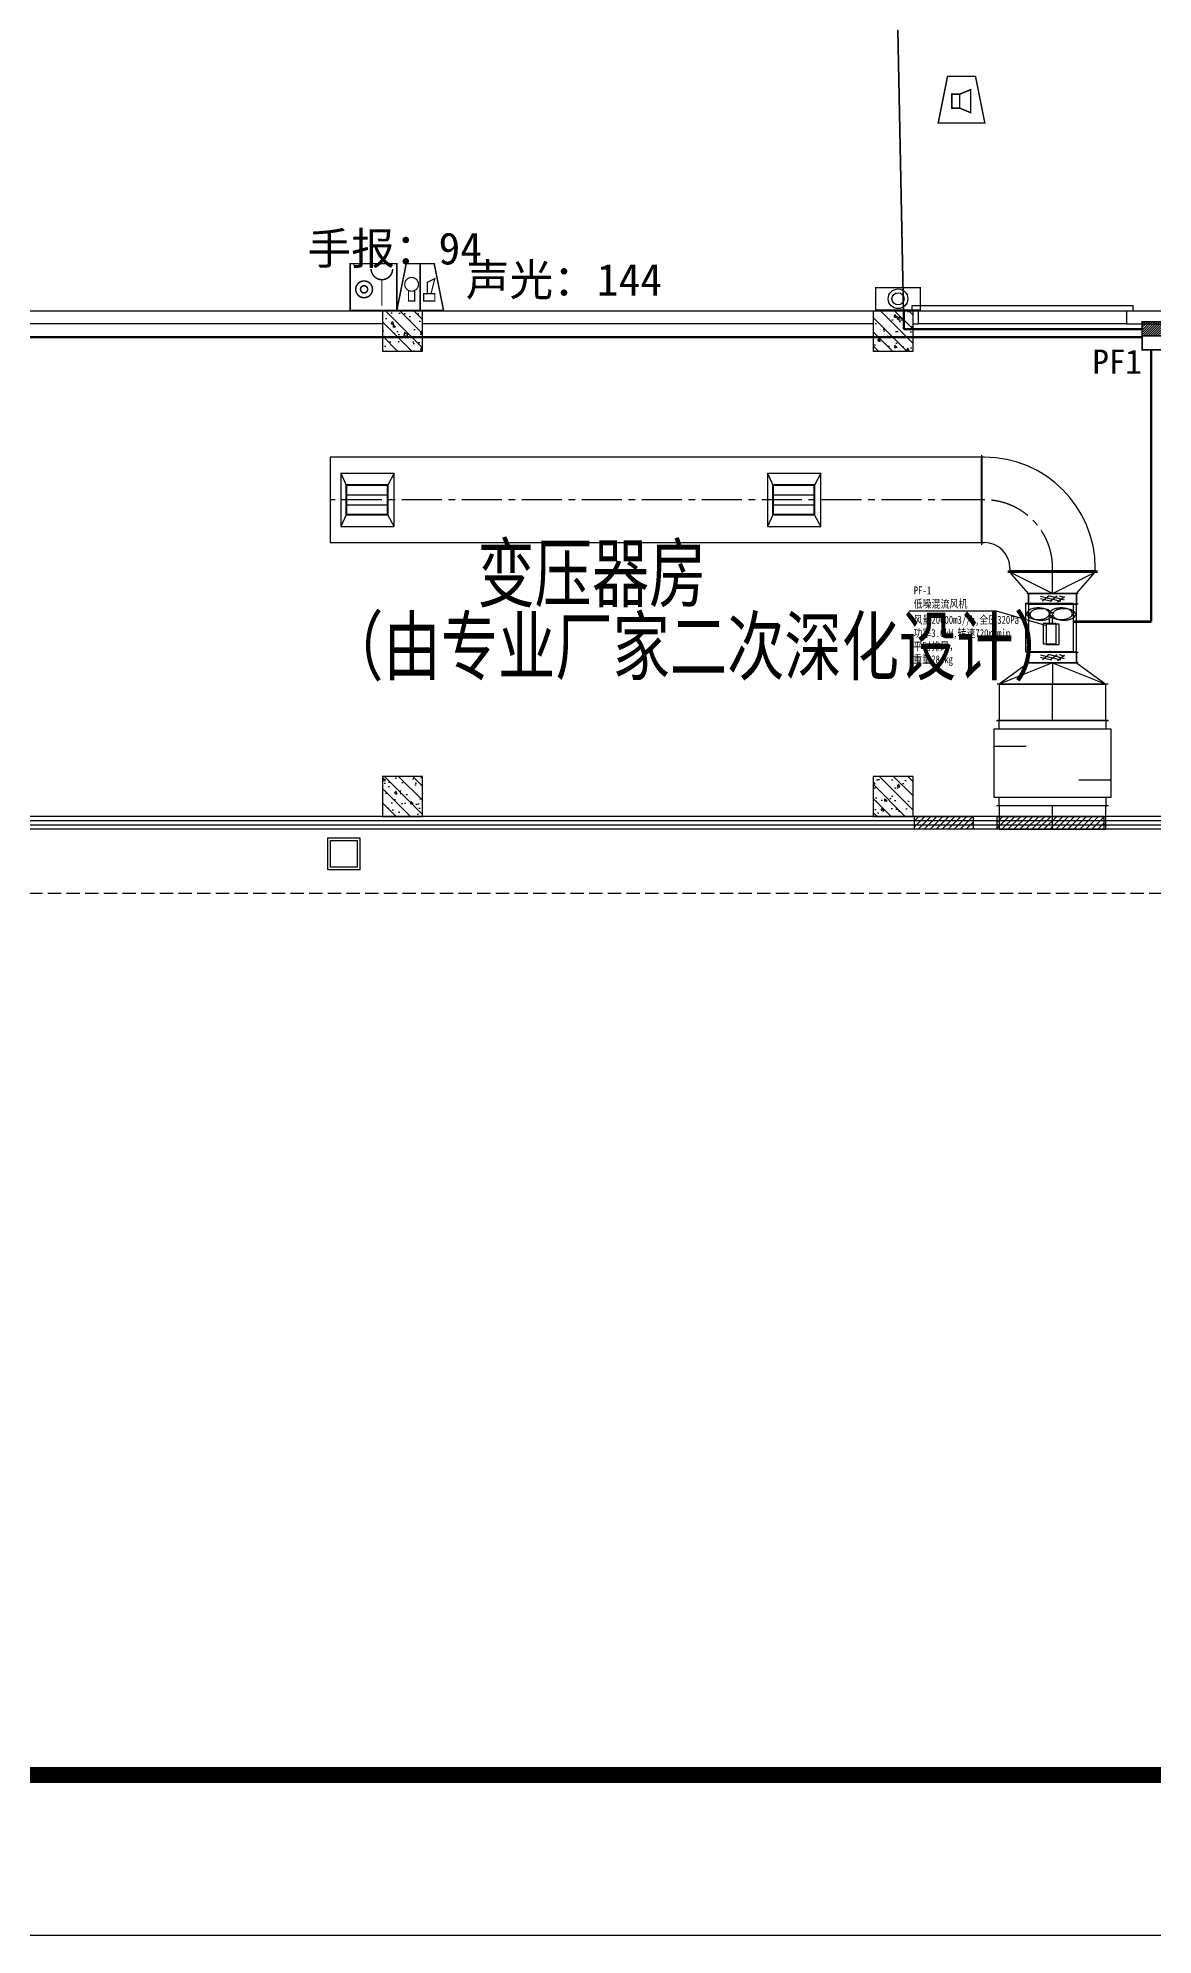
# Model space of a CAD drawing. Header units: millimetres. Extents: x -633009578 to 5705885, y -633235091 to 2571734.
# Drawn here: x 3565684 to 3586593, y 2039260 to 2074830 of the extents above; entities that cross this region are included whole.
import ezdxf
from ezdxf.enums import TextEntityAlignment as Align

# ---------------------------------------------------------------- set-up
doc = ezdxf.new("R2010")
doc.units = ezdxf.units.MM
doc.header["$LTSCALE"] = 1000
doc.header["$MEASUREMENT"] = 0
doc.linetypes.add('CENTER2', pattern=[1.125, 0.75, -0.125, 0.125, -0.125])
doc.linetypes.add('DASH', pattern=[0.35, 0.25, -0.1])
doc.layers.get('0').update_dxf_attribs({"color": 9})
for name, color, linetype in [('000000000000电气', 7, 'Continuous'), ('3T_WOOD', 21, 'Continuous'), ('A-COLUM(柱)', 255, 'Continuous'), ('A-DOOR(门）', 4, 'Continuous'), ('A-F-AREA(计算)', 5, 'Continuous'), ('A-ROOF-G(钢构)', 25, 'Continuous'), ('A-ST-O(室外)', 54, 'Continuous'), ('A-TEXT(房间)', 243, 'Continuous'), ('A-WALL(墙)', 255, 'Continuous'), ('A-WINDOW（窗）', 4, 'Continuous'), ('DUCT-排风中心线', 5, 'CENTER2'), ('DUCT-排风法兰', 2, 'Continuous'), ('DUCT-排风管', 31, 'Continuous'), ('DUCT-排风管端线', 2, 'Continuous'), ('DUCT-排风管设备', 7, 'Continuous'), ('DUCT-排风阀门', 7, 'Continuous'), ('DUCT-排风风口', 7, 'Continuous'), ('电-强电平面-标注', 3, 'Continuous'), ('电-强电平面-线缆', 3, 'Continuous'), ('设备-消防', 3, 'Continuous'), ('设备-箱柜', 3, 'Continuous'), ('院图签、封面151013$0$PUB_TITLE', 153, 'Continuous'), ('院图签、封面151013$0$图签文字', 4, 'Continuous')]:
    doc.layers.add(name, color=color, linetype=linetype)
doc.styles.add('-仿宋_GB2312', font='simhei.ttf')
doc.styles.add('_TCH', font='simhei.ttf', dxfattribs={"width": 0.75, "bigfont": 'hztxt.shx'})
doc.styles.add('ELEC-DIM', font='simhei.ttf')
doc.styles.add('IDQSTYLE', font='simhei.ttf', dxfattribs={"width": 0.707, "bigfont": 'hztxt.shx'})
doc.styles.add('ros', font='simhei.ttf', dxfattribs={"width": 0.8, "bigfont": 'hztxt.shx'})
doc.styles.add('宋体', font='simhei.ttf')
doc.styles.add('院图签、封面151013$0$-宋体', font='simhei.ttf', dxfattribs={"width": 0.8})
pattern_1 = [(45, (2412779.395743424, 677977.51603476), (-56.1266007566822, 56.12660075668221), [])]

# ---------------------------------------------------------------- blocks, each defined once
blk = doc.blocks.new('HC001213')
at = {"color": 0, "linetype": 'Continuous', "const_width": 0.2}
blk.add_lwpolyline([(-1.875, 3.125), (1.875, 3.125), (3.125, -3.125), (-3.125, -3.125)], close=True, dxfattribs=at)
for points in [[(-1.293653517016746, 0.7382802506738564), (-0.243653517016746, 0.7382802506738564), (-0.243653517016746, -1.136719749326144), (-1.293653517016746, -1.136719749326144), (-1.293653517016746, 0.7382802506738564)], [(-0.243653517016746, 0.7382802506738564), (1.231346482983254, 1.338280250673856), (1.231346482983254, -1.736719749326144), (-0.243653517016746, -1.136719749326144)]]:
    blk.add_lwpolyline(points, dxfattribs=at)
at = {"color": 0, "style": 'IDQSTYLE', "width": 0.7}
blk.add_attdef('PSFHATT', (5.125, -3.125), '', height=2.5, dxfattribs=at)
blk = doc.blocks.new('HC001212')
at = {"color": 0, "linetype": 'Continuous', "const_width": 0.2}
blk.add_lwpolyline([(-1.875, 3.125), (1.875, 3.125), (3.125, -3.125), (-3.125, -3.125)], close=True, dxfattribs=at)
at = {"color": 0, "linetype": 'Continuous'}
for points, const_width in [([(0, 3.125), (0, -3.125)], 0.2), ([(-1.459485991813081, -0.8805239327332393), (-1.95948599181308, 1.119476067266761), (-0.9594859918130805, 0.619476067266761), (-0.9594859918130805, -0.8805239327332393)], 0.16), ([(-1.959485991813081, -1.880523932733239), (-1.95948599181308, -0.8805239327332393), (-0.4594859918130805, -0.8805239327332393), (-0.4594859918130805, -1.880523932733239), (-1.959485991813081, -1.880523932733239)], 0.16), ([(0.7290485194275803, -0.380523932733239), (0.7290485194281489, -1.880523932733239), (1.569048519428149, -1.880523932733239), (1.569048519430491, -0.380523932733239)], 0.16)]:
    blk.add_lwpolyline(points, dxfattribs=dict(at, const_width=const_width))
at = {"color": 0, "linetype": 'Continuous', "const_width": 0.16}
blk.add_lwpolyline([(1.799048519428144, -0.2905239327332435, 0.1989123673796631), (2.068287334970649, 0.3594760672667566, 0.1989123673796631), (1.799048519428145, 1.009476067266757, 0.1989123673796404), (1.149048519428189, 1.278714882809276, 0.1989123673796654), (0.4990485194281443, 1.009476067266757, 0.198912367379653), (0.2298097038856248, 0.3594760672667572, 0.1989123673796529), (0.4990485194281444, -0.2905239327332433, 0.1989123673796571), (1.14904851942816, -0.5597627482757622, 0.1989123673796488)], format="xyb", close=True, dxfattribs=at)
at = {"color": 0, "style": 'IDQSTYLE', "width": 0.7}
blk.add_attdef('PSFHATT', (5.125, -3.125), '', height=2.5, dxfattribs=at)
blk = doc.blocks.new('HC001208')
at = {"color": 0, "linetype": 'Continuous', "const_width": 0.2}
blk.add_lwpolyline([(-3.125, 3.125), (3.125, 3.125), (3.125, -3.125), (-3.125, -3.125)], close=True, dxfattribs=at)
blk.add_lwpolyline([(-2.560875308812533, 2.421549273106315, 0.198912367379651), (-2.13910907372117, 1.40331550819771, 0.1989123673796632), (-1.120875308812534, 0.9815492731063138, 0.1989123673796561), (-0.1026415439039181, 1.403315508197666, 0.1989123673796525), (0.3191246911874668, 2.421549273106313)], format="xyb", dxfattribs=at)
at = {"color": 0, "linetype": 'Continuous', "const_width": 0.128}
blk.add_lwpolyline([(-1.120875308812544, 0.9815492731063138), (-1.120875308812535, -2.518826738720627)], dxfattribs=at)
at = {"color": 0, "linetype": 'Continuous', "const_width": 0.2}
for points in [[(2.383210274305692, -0.3093507400644881, 0.9999999999999997), (0.1432102743056918, -0.3093507400644877, 0.9999999999999999)], [(0.7832102743056915, -0.3093507400644884, 0.9999999999999994), (1.743210274305692, -0.3093507400644881, 0.9999999999999994)]]:
    blk.add_lwpolyline(points, format="xyb", close=True, dxfattribs=at)
at = {"color": 0, "style": 'IDQSTYLE', "width": 0.7}
blk.add_attdef('PSFHATT', (5.125, -3.125), '', height=2.5, dxfattribs=at)
blk = doc.blocks.new('*X27')
at = {"color": 0}
for p, q in [((99.8306862801869, 192.7445173280992), (101.9907448318158, 194.9045758797282)), ((99.8306862801869, 193.1687813968112), (101.5664807631039, 194.9045758797282)), ((99.8306862801869, 193.5930454655231), (101.142216694392, 194.9045758797282)), ((99.8306862801869, 194.017309534235), (100.71795262568, 194.9045758797282)), ((99.8306862801869, 194.441573602947), (100.2936885569681, 194.9045758797282)), ((99.8306862801869, 194.8658376716589), (99.86942448825616, 194.9045758797282)), ((99.91500890052772, 192.4045758797282), (102.4150089005277, 194.9045758797282)), ((100.3392729692396, 192.4045758797282), (102.8392729692397, 194.9045758797282)), ((100.7635370379516, 192.4045758797282), (103.2635370379516, 194.9045758797282)), ((101.1878011066635, 192.4045758797282), (103.6878011066635, 194.9045758797282)), ((101.6120651753754, 192.4045758797282), (104.1120651753754, 194.9045758797282)), ((102.0363292440874, 192.4045758797282), (104.5363292440874, 194.9045758797282)), ((102.4605933127993, 192.4045758797282), (104.9605933127993, 194.9045758797282)), ((102.8848573815112, 192.4045758797282), (105.3848573815112, 194.9045758797282)), ((103.3091214502232, 192.4045758797282), (105.8091214502232, 194.9045758797282)), ((103.7333855189351, 192.4045758797282), (106.2333855189351, 194.9045758797282)), ((104.157649587647, 192.4045758797282), (106.657649587647, 194.9045758797282)), ((104.5819136563589, 192.4045758797282), (107.0819136563589, 194.9045758797282)), ((105.0061777250709, 192.4045758797282), (107.5061777250709, 194.9045758797282)), ((105.4304417937828, 192.4045758797282), (107.9304417937828, 194.9045758797282)), ((105.8547058624947, 192.4045758797282), (108.3547058624947, 194.9045758797282)), ((106.2789699312067, 192.4045758797282), (108.7789699312067, 194.9045758797282)), ((106.7032339999186, 192.4045758797282), (109.2032339999186, 194.9045758797282)), ((107.1274980686305, 192.4045758797282), (109.6274980686305, 194.9045758797282)), ((107.5517621373425, 192.4045758797282), (109.8306862801869, 194.6835000225726)), ((107.9760262060544, 192.4045758797282), (109.8306862801869, 194.2592359538607)), ((108.4002902747663, 192.4045758797282), (109.8306862801869, 193.8349718851487)), ((108.8245543434782, 192.4045758797282), (109.8306862801869, 193.4107078164368)), ((109.2488184121902, 192.4045758797282), (109.8306862801869, 192.9864437477249)), ((109.6730824809021, 192.4045758797282), (109.8306862801869, 192.562179679013))]:
    blk.add_line(p, q, dxfattribs=at)
blk = doc.blocks.new('HC000427')
at = {"color": 0, "linetype": 'Continuous', "const_width": 0.3}
blk.add_lwpolyline([(5, 2.5), (-5, 2.5), (-5, -2.5), (5, -2.5)], close=True, dxfattribs=at)
blk.add_lwpolyline([(5, 0), (-5, 0)], dxfattribs=at)
at = {"color": 0, "linetype": 'Continuous'}
blk.add_blockref('*X27', (-104.8306862801869, -194.9045758797282), dxfattribs=at)
at = {"color": 0, "style": 'IDQSTYLE', "width": 0.7}
blk.add_attdef('PSFHATT', (7, -2.5), '', height=2.5, dxfattribs=at)
blk = doc.blocks.new('$轴流风机$00000011')
for p, q in [((-500, 500, 1e-08), (-500, -500, 1e-08)), ((500, 500, 1e-08), (-500, 500, 1e-08)), ((500, -500, 1e-08), (500, 500, 1e-08)), ((-339.4800092864898, 134.6796910074772, 1e-08), (-339.4800092864898, -134.6796910074772, 1e-08)), ((87.95522044965765, 134.6796910074772, 1e-08), (-339.4800092864898, 134.6796910074772, 1e-08)), ((87.95522044965765, -134.6796910074772, 1e-08), (87.95522044965765, 134.6796910074772, 1e-08)), ((87.95522044965765, 0, 1e-08), (288.4946038684575, 0, 1e-08)), ((-339.4800092864898, -134.6796910074772, 1e-08), (87.95522044965765, -134.6796910074772, 1e-08)), ((-500, -500, 1e-08), (500, -500, 1e-08))]:
    blk.add_line(p, q)
for centre, radius, start, end in [((462.4428888200782, 274.1909822780144, 1e-08), 290.6672624295167, 153.0603398671826, 168.1126115914812), ((355.1290658579092, 328.7278263123881, 1e-08), 170.2906702038428, 129.1821255884627, 153.0603398671826), ((288.4946038684575, 410.4818086252635, 1e-08), 64.8209345055534, 90, 129.1821255884627), ((288.4946038684575, 410.4818086252635, 1e-08), 64.82093450552276, 50.81787441153735, 90), ((221.8601418790058, 328.7278263123881, 1e-08), 170.2906702037323, 26.93966013281736, 50.81787441153735), ((114.5463189241127, 274.1909822780144, 1e-08), 290.6672624295164, 11.88738840851878, 26.93966013281736), ((633.07206670288, 238.2729985965852, 1e-08), 465.0358888982827, 168.1126115914812, 180), ((633.07206670288, 238.2729985965852, 1e-08), 465.0358888974643, 180, 191.8873884085187), ((462.4428888200782, 202.3550149151561, 1e-08), 290.6672624290152, 191.8873884085187, 206.9396601328174), ((355.1290658579092, 147.8181708826014, 1e-08), 170.2906702042031, 206.9396601328174, 230.8178744115374), ((288.4946038684575, 66.06418856972596, 1e-08), 64.82093450569862, 230.8178744115374, 270), ((288.4946038684575, 66.06418856972596, 1e-08), 64.82093450561933, 270, 309.1821255884627), ((221.8601418790058, 147.8181708826014, 1e-08), 170.2906702039885, 309.1821255884627, 333.0603398671827), ((114.5463189241127, 202.3550149151561, 1e-08), 290.6672624293529, 333.0603398671827, 348.1126115914813), ((-56.08285895868903, 238.2729985965852, 1e-08), 465.0358888982828, 0, 11.88738840851878), ((-56.08285895868903, 238.2729985965852, 1e-08), 465.035888898019, 348.1126115914813, 0), ((633.07206670288, -238.2729985965852, 1e-08), 465.0358888974643, 168.1126115914812, 180), ((633.07206670288, -238.2729985965852, 1e-08), 465.0358888982922, 180, 191.8873884085187), ((462.4428888200782, -202.3550149151561, 1e-08), 290.6672624290063, 153.0603398671826, 168.1126115914812), ((462.4428888200782, -274.1909822780144, 1e-08), 290.6672624295167, 191.8873884085187, 206.9396601328174), ((355.1290658579092, -147.8181708826014, 1e-08), 170.2906702042102, 129.1821255884627, 153.0603398671826), ((288.4946038684575, -66.06418856972596, 1e-08), 64.82093450570038, 90, 129.1821255884627), ((288.4946038684575, -66.06418856972596, 1e-08), 64.82093450561933, 50.81787441153735, 90), ((221.8601418790058, -147.8181708826014, 1e-08), 170.290670203996, 26.93966013281736, 50.81787441153735), ((114.5463189241127, -202.3550149151561, 1e-08), 290.6672624293437, 11.88738840851878, 26.93966013281736), ((114.5463189241127, -274.1909822780144, 1e-08), 290.6672624295169, 333.0603398671827, 348.1126115914813), ((-56.08285895868903, -238.2729985965852, 1e-08), 465.035888898019, 0, 11.88738840851878), ((-56.08285895868903, -238.2729985965852, 1e-08), 465.0358888982919, 348.1126115914813, 0), ((355.1290658579092, -328.7278263123881, 1e-08), 170.2906702038428, 206.9396601328174, 230.8178744115374), ((288.4946038684575, -410.4818086252635, 1e-08), 64.82093450555568, 230.8178744115374, 270), ((288.4946038684575, -410.4818086252635, 1e-08), 64.82093450552276, 270, 309.1821255884627), ((221.8601418790058, -328.7278263123881, 1e-08), 170.2906702037334, 309.1821255884627, 333.0603398671827)]:
    blk.add_arc(centre, radius, start, end)
for p in [(-500, 0, 1e-08), (500, 0, 1e-08)]:
    blk.add_point(p)
blk = doc.blocks.new('HC000442')
at = {"color": 0, "linetype": 'Continuous', "const_width": 0.3}
blk.add_lwpolyline([(5, 2.5), (-5, 2.5), (-5, -2.5), (5, -2.5)], close=True, dxfattribs=at)
at = {"color": 0, "linetype": 'Continuous'}
for radius in [2.192242331346733, 1.350451554516667]:
    blk.add_circle((0, 0), radius, dxfattribs=at)
at = {"color": 0, "style": 'IDQSTYLE', "width": 0.7}
blk.add_attdef('PSFHATT', (7, -2.5), '', height=2.5, dxfattribs=at)
blk = doc.blocks.new('建筑图框_A1')
at = {"layer": '院图签、封面151013$0$PUB_TITLE'}
blk.add_lwpolyline([(0, 0), (84100, 0), (84100, 59400), (0, 59400)], close=True, dxfattribs=at)
at = {"layer": '院图签、封面151013$0$PUB_TITLE', "const_width": 100}
blk.add_lwpolyline([(2500, 1000), (83100, 1000), (83100, 58400), (2500, 58400)], close=True, dxfattribs=at)
at = {"layer": '院图签、封面151013$0$图签文字', "color": 6, "style": '院图签、封面151013$0$-宋体'}
for tag, height, width, p in [('工程主持人', 400, 0.7999999999883585, (79990.91196859907, 29505.93707200652)), ('审定', 400, 0.7999999999883585, (79990.91196859907, 28705.93707200605)), ('审核', 400, 0.7999999999883585, (79990.91196859907, 27905.93707200559)), ('专业负责人', 400, 0.7999999999883585, (79990.91196859907, 27105.93707200512)), ('校对', 400, 0.7999999999883585, (79990.91196859907, 26305.93707200466)), ('设计', 400, 0.7999999999883585, (79990.91196859907, 25505.93707200419)), ('方案设计人', 400, 0.7999999999883585, (79990.91196859907, 24706.79438478127)), ('工程编号', 300, 0.7000000000116415, (81000.00416498398, 8700.424278954277)), ('版次', 300, 0.7000000000116415, (78738.08139540046, 3005.726258059498)), ('日期', 300, 0.7000000000116415, (82038.0813954557, 3000.226258123759)), ('图号', 200, 0.7000000000116415, (82538.08139542397, 2400.075247410685)), ('比例', 300, 0.7000000000116415, (78738.08139537089, 2200.188802679535)), ('图号_X施', 300, 0.7000000000116415, (81538.08139540977, 2200.188802651362)), ('图号_总数', 200, 0.7000000000116415, (82538.08139541186, 2000.075247410219))]:
    blk.add_attdef(tag, text='', height=height, dxfattribs=dict(at, width=width)).set_placement(p, align=Align.MIDDLE_CENTER)
at = {"layer": '院图签、封面151013$0$图签文字', "color": 6, "style": '院图签、封面151013$0$-宋体', "width": 0.7}
for tag, p in [('建设单位_001', (80935.88661794258, 7446.21079580821)), ('工程名称_001', (80933.52706738078, 6045.368099178996)), ('图名_001', (79742.88288308708, 4059.656552180292))]:
    blk.add_attdef(tag, p, '', height=300, dxfattribs=at)
blk = doc.blocks.new('$DorLib2D$00000126')
at = {"color": 0, "linetype": 'Continuous'}
for p, q in [((-0.5319999999956053, 0.5), (-0.5319999999956053, 0.900000000000091)), ((0.5320000000047003, 0.900000000000091), (0.5320000000047003, 0.5000000000002274))]:
    blk.add_line(p, q, dxfattribs=at)
at = {"color": 0, "linetype": 'DASH'}
for p, q in [((-0.5319999999956053, 0.900000000000091), (0.5320000000047003, 0.900000000000091)), ((-0.5319999999956053, 0.5), (0.5320000000047003, 0.5000000000002274))]:
    blk.add_line(p, q, dxfattribs=at)
blk = doc.blocks.new('$TCHSYS$WIN2D')
for p, q in [((-0.5, 0.5), (0.5, 0.5)), ((0.5, 0.1666666666666666), (-0.5, 0.1666666666666666)), ((0.5, -0.1666666666666667), (-0.5, -0.1666666666666667)), ((-0.4999999999999999, -0.5), (0.5, -0.5))]:
    blk.add_line(p, q)
blk = doc.blocks.new('_FZH')
h = blk.add_hatch()
h.set_pattern_fill('钢筋混凝土', color=256, scale=0.1, style=0)
h.set_pattern_definition([(45, (0, 0), (-0.1767766952966369, 0.1767766952966369), []), (50, (0, 0), (0.7172601826007535, -0.06275213498259512), [0.07500000000000001, -0.8250000000000001]), (355, (0, 0), (-0.138751333613, 0.7521921337000119), [0.06, -0.66]), (100.4514, (0.05977168000000001, -0.00522934), (0.5785093817140216, 0.6894395420609536), [0.06374019, -0.701142112]), (46.1842, (0, 0.2), (1.067241048625645, -0.1655190143290181), [0.1125, -1.2375]), (96.6356, (0.088936745, 0.186206693), (0.9346627055487033, 0.9741178709004418), [0.095610288, -1.051713]), (351.1842, (0, 0.2), (0.9346619451336272, 0.9741186009253247), [0.09000000000000001, -0.9900000000000001]), (21, (0.1, 0.15), (0.5969070521184617, -0.4026188906653388), [0.07500000000000001, -0.8250000000000001]), (326, (0.1, 0.15), (0.2433153319215824, 0.7251500450468529), [0.06, -0.66]), (71.4514, (0.149742233, 0.116448394), (0.84022262858149, 0.3225304967099524), [0.06374019, -0.701142112]), (37.50000000000001, (0, 0), (0.01215985531729062, 0.3328938538313115), [0, -0.652, 0, -0.67, 0, -0.6625000000000001]), (7.499999999999999, (0, 0), (0.2630695374421486, 0.3944117118823603), [0, -0.382, 0, -0.637, 0, -0.2525]), (-32.5, (-0.223, 0), (0.533822436172409, -0.02255487173437976), [0, -0.25, 0, -0.78, 0, -1.035]), (-42.5, (-0.323, 0), (0.5831861693423862, 0.1001049823323177), [0, -0.325, 0, -0.518, 0, -0.735])])
h.paths.add_polyline_path([(-0.5, -0.5), (0.5, -0.5), (0.5, 0.5), (-0.5, 0.5)])
blk.add_lwpolyline([(-0.5, -0.5), (0.5, -0.5), (0.5, 0.5), (-0.5, 0.5)], close=True)
blk = doc.blocks.new('00000589Body')
at = {"color": 0, "linetype": 'ByBlock', "lineweight": -2}
for p, q in [((249.9999999999964, 500.0000000000055), (-250.0000000000036, 500.0000000000055)), ((-250.0000000000036, -500), (-250.0000000000036, 500)), ((250.0000000000036, -500), (250.0000000000036, 500)), ((-250.0000000000036, -499.9999999999945), (249.9999999999964, -499.9999999999945))]:
    blk.add_line(p, q, dxfattribs=at)
at = {"color": 0, "linetype": 'ByBlock'}
for p, q in [((-125.0000000000036, -173.9633416367597), (119.7753494205135, 250.0000000000055)), ((-125.0000000000036, 26.03665836324762), (4.30529558258786, 250.0000000000055)), ((124.9999999999964, -92.87673115790858), (-125.0000000000036, 51.4608361394985)), ((145.3125115418043, 68.99498276093982), (-104.6874884581957, 213.3325500583469)), ((-53.42973133637497, -249.9999999999945), (124.9999999999964, 59.04936025546158)), ((95.98212255716135, -246.0481397604472), (-154.0178774428387, -101.7105724630401)), ((62.04032250155069, -249.9999999999945), (124.9999999999964, -140.9506397445384))]:
    blk.add_line(p, q, dxfattribs=at)
blk = doc.blocks.new('00000599Cent')
for p, q in [((-200, 600), (-200, -600)), ((200, 600), (-200, 600)), ((100, 600), (100, 270)), ((200, -600), (200, 600)), ((-100, -600), (-100, -270)), ((-200, -600), (200, -600))]:
    blk.add_line(p, q)
blk = doc.blocks.new('00000599Body')
for p, q in [((-250, -525), (-250, 525)), ((-250, 500), (-200, 500)), ((200, 500), (250, 500)), ((250, 525), (250, -525)), ((-200, -500), (-250, -500)), ((250, -500), (200, -500))]:
    blk.add_line(p, q)
blk = doc.blocks.new('$风口$00000108')
for p, q in [((-250, 135), (-190, 75)), ((-250, -135), (-250, 135)), ((250, 135), (200, 75)), ((250, 135), (250, -135)), ((200, 25), (-190, 25)), ((-250, -135), (-190, -75)), ((200, -25), (-190, -25)), ((200, -75), (250, -135)), ((250, -135), (-250, -135))]:
    blk.add_line(p, q)
at = {"linetype": 'Continuous'}
blk.add_line((250, 135), (-250, 135), dxfattribs=at)
at = {"lineweight": 40}
for p, q in [((-190, 75), (200, 75)), ((-190, -75), (-190, 75)), ((200, 75), (200, -75)), ((-190, -75), (200, -75))]:
    blk.add_line(p, q, dxfattribs=at)

msp = doc.modelspace()

# ---------------------------------------------------------------- hatches: boundary and pattern name
at = {"layer": '3T_WOOD'}
h = msp.add_hatch(dxfattribs=at)
h.set_pattern_fill('ANSI31', color=256, scale=50)
h.set_pattern_definition(pattern_1)
h.paths.add_polyline_path([(3582120.046425817, 2060234.629172623), (3583220.046425817, 2060234.629172623), (3583220.046425817, 2059994.629172623), (3582120.046425817, 2059994.629172623)])
h = msp.add_hatch(dxfattribs=at)
h.set_pattern_fill('ANSI31', color=256, scale=50)
h.set_pattern_definition(pattern_1)
h.paths.add_polyline_path([(3583669.99403178, 2060234.629172619), (3585669.99403178, 2060234.629172619), (3585669.99403178, 2059994.629172619), (3583669.99403178, 2059994.629172619)])

# ---------------------------------------------------------------- linework, layer by layer
at = {"layer": '000000000000电气', "color": 2, "lineweight": 35}
msp.add_line((3581344.99403178, 2098059.629172626), (3581920.027039076, 2069370.5), dxfattribs=at)
at = {"layer": '3T_WOOD'}
for points in [[(3582120.046425817, 2060234.629172623), (3583220.046425817, 2060234.629172623), (3583220.046425817, 2059994.629172623), (3582120.046425817, 2059994.629172623)], [(3583669.99403178, 2060234.629172619), (3585669.99403178, 2060234.629172619), (3585669.99403178, 2059994.629172619), (3583669.99403178, 2059994.629172619)]]:
    msp.add_lwpolyline(points, close=True, dxfattribs=at)
at = {"layer": 'A-DOOR(门）'}
msp.add_line((3586094.994031342, 2069469.629172626), (3582194.994031342, 2069469.629172626), dxfattribs=at)
at = {"layer": 'A-F-AREA(计算)'}
msp.add_lwpolyline([(3534479.994031782, 2196074.629172625), (3668759.994031782, 2196074.629172625), (3668759.994031782, 2059994.629172625), (3534479.994031782, 2059994.629172625)], close=True, dxfattribs=at)
at = {"layer": 'A-ROOF-G(钢构)'}
for points in [[(3571120.001237541, 2059834.629172627), (3571720.001237541, 2059834.629172627), (3571720.001237541, 2059234.629172627), (3571120.001237541, 2059234.629172627)], [(3571170.001237541, 2059784.629172627), (3571670.001237541, 2059784.629172627), (3571670.001237541, 2059284.629172627), (3571170.001237541, 2059284.629172627)]]:
    msp.add_lwpolyline(points, close=True, dxfattribs=at)
at = {"layer": 'A-ST-O(室外)', "linetype": 'DASH'}
msp.add_lwpolyline([(3534719.994031765, 2058794.629172639), (3602269.994472506, 2058794.629172639)], dxfattribs=at)
at = {"layer": 'A-WALL(墙)'}
for p, q in [((3572144.994031993, 2069709.629172634), (3563694.994031342, 2069709.629172632)), ((3572144.994031993, 2069469.629172634), (3563694.994031342, 2069469.629172638)), ((3581344.994031342, 2069709.629172634), (3572894.994031993, 2069709.629172614)), ((3581344.994031342, 2069469.629172634), (3572894.994031993, 2069469.629172602)), ((3582194.994031504, 2069709.629172631), (3582094.994031993, 2069709.629172413)), ((3582094.994031993, 2069469.629172871), (3582194.994031504, 2069469.629172581)), ((3582194.994031504, 2069469.629172581), (3582194.994031504, 2069709.629172631)), ((3591044.994031341, 2069709.629172679), (3586094.994031504, 2069709.629172631)), ((3586094.994031504, 2069709.629172631), (3586094.994031504, 2069469.629172581)), ((3586094.994031504, 2069469.629172581), (3591044.994031341, 2069469.629172631))]:
    msp.add_line(p, q, dxfattribs=at)
at = {"layer": 'A-WINDOW（窗）'}
for points in [[(3583220.046425762, 2060234.629172621), (3583220.046425762, 2059994.629172621)], [(3585669.994031726, 2060234.629172618), (3585669.994031726, 2059994.629172618)]]:
    msp.add_lwpolyline(points, dxfattribs=at)
at = {"layer": 'DUCT-排风中心线', "color": 8}
for p, q in [((3583379.383201779, 2066169.355634687), (3571160.730451789, 2066169.355634687)), ((3583429.58320178, 2066169.355634687), (3583379.58320178, 2066169.355634687)), ((3584709.58320178, 2064839.355634687), (3584709.58320178, 2064889.355634687)), ((3584709.58320178, 2064811.962008426), (3584709.58320178, 2064839.155634687)), ((3584709.58320178, 2064411.762008426), (3584709.58320178, 2064811.762008426)), ((3584709.58320178, 2063110.962008426), (3584709.58320178, 2062710.962008426)), ((3584709.58320178, 2062032.934314846), (3584709.58320178, 2062710.762008426)), ((3584709.58320178, 2059994.629172626), (3584709.58320178, 2060432.534314846))]:
    msp.add_line(p, q, dxfattribs=at)
msp.add_arc((3583429.58320178, 2064889.355634686), 1280.000000000233, 0, 90, dxfattribs=at)
at = {"layer": 'DUCT-排风法兰', "color": 8}
for p, q in [((3583379.48320178, 2067009.355634687), (3583379.48320178, 2065329.355634687)), ((3583869.58320178, 2064839.255634686), (3585549.58320178, 2064839.255634686)), ((3583869.58320178, 2064811.862008426), (3585549.58320178, 2064811.862008426)), ((3585189.58320178, 2064411.662008426), (3584229.58320178, 2064411.662008426)), ((3585189.58320178, 2064211.462008426), (3584229.58320178, 2064211.462008426)), ((3584229.58320178, 2063311.262008426), (3585189.58320178, 2063311.262008426)), ((3585189.58320178, 2063111.062008426), (3584229.58320178, 2063111.062008426)), ((3585749.58320178, 2062710.862008426), (3583669.58320178, 2062710.862008426)), ((3585749.58320178, 2062032.834314846), (3583669.58320178, 2062032.834314846)), ((3585749.58320178, 2060432.634314846), (3583669.58320178, 2060432.634314846))]:
    msp.add_line(p, q, dxfattribs=at)
at = {"layer": 'DUCT-排风管', "color": 8}
for p, q in [((3583379.383201779, 2066969.355634687), (3571160.730451789, 2066969.355634687)), ((3571160.730451789, 2066969.355634687), (3571160.730451789, 2065369.355634687)), ((3583429.58320178, 2066969.355634687), (3583379.58320178, 2066969.355634687)), ((3571160.730451789, 2065369.355634687), (3583379.383201779, 2065369.355634687)), ((3583379.58320178, 2065369.355634687), (3583429.58320178, 2065369.355634687)), ((3583909.58320178, 2064889.355634687), (3583909.58320178, 2064839.355634687)), ((3585509.58320178, 2064839.355634687), (3585509.58320178, 2064889.355634687)), ((3583909.58320178, 2064839.155634687), (3583909.58320178, 2064811.962008426)), ((3584259.58320178, 2064411.762008426), (3583909.58320178, 2064811.762008426)), ((3584709.58320178, 2064411.762008426), (3583909.58320178, 2064811.762008426)), ((3584709.58320178, 2064411.762008426), (3585509.58320178, 2064811.762008426)), ((3585159.58320178, 2064411.762008426), (3585509.58320178, 2064811.762008426)), ((3585509.58320178, 2064811.962008426), (3585509.58320178, 2064839.155634687)), ((3584259.58320178, 2064211.562008426), (3584259.58320178, 2064411.562008426)), ((3585159.58320178, 2064411.562008426), (3585159.58320178, 2064211.562008426)), ((3584259.58320178, 2063110.962008426), (3583709.58320178, 2062710.962008426)), ((3584709.58320178, 2063110.962008426), (3583709.58320178, 2062710.962008426)), ((3584259.58320178, 2063111.162008426), (3584259.58320178, 2063311.162008426)), ((3584709.58320178, 2063110.962008426), (3585709.58320178, 2062710.962008426)), ((3585159.58320178, 2063311.162008426), (3585159.58320178, 2063111.162008426)), ((3585159.58320178, 2063110.962008426), (3585709.58320178, 2062710.962008426)), ((3583709.58320178, 2062710.762008426), (3583709.58320178, 2062032.934314846)), ((3585709.58320178, 2062032.934314846), (3585709.58320178, 2062710.762008426)), ((3583709.58320178, 2060432.534314846), (3583709.58320178, 2059994.629172626)), ((3585709.58320178, 2059994.629172626), (3585709.58320178, 2060432.534314846)), ((3583709.58320178, 2059994.629172626), (3585709.58320178, 2059994.629172626))]:
    msp.add_line(p, q, dxfattribs=at)
for centre, radius in [((3583429.58320178, 2064889.355634686), 2080.000000000233), ((3583429.58320178, 2064889.355634687), 479.9999999995343)]:
    msp.add_arc(centre, radius, 0, 90, dxfattribs=at)
at = {"layer": 'DUCT-排风管端线', "color": 8}
for p, q in [((3583379.383201779, 2065369.355634687), (3583379.383201779, 2066969.355634687)), ((3583379.58320178, 2066969.355634687), (3583379.58320178, 2065369.355634687)), ((3585509.58320178, 2064839.355634687), (3583909.58320178, 2064839.355634687)), ((3585509.58320178, 2064839.155634687), (3583909.58320178, 2064839.155634687)), ((3583909.58320178, 2064811.962008426), (3585509.58320178, 2064811.962008426)), ((3585509.58320178, 2064811.762008426), (3583909.58320178, 2064811.762008426)), ((3584259.58320178, 2064411.762008426), (3585159.58320178, 2064411.762008426)), ((3584259.58320178, 2064411.562008426), (3585159.58320178, 2064411.562008426)), ((3584259.58320178, 2064211.562008426), (3585159.58320178, 2064211.562008426)), ((3584259.58320178, 2063311.162008426), (3585159.58320178, 2063311.162008426)), ((3584259.58320178, 2063111.162008426), (3585159.58320178, 2063111.162008426)), ((3585159.58320178, 2063110.962008426), (3584259.58320178, 2063110.962008426)), ((3583709.58320178, 2062710.962008426), (3585709.58320178, 2062710.962008426)), ((3585709.58320178, 2062710.762008426), (3583709.58320178, 2062710.762008426)), ((3583709.58320178, 2062032.934314846), (3585709.58320178, 2062032.934314846)), ((3585709.58320178, 2062032.734314846), (3583709.58320178, 2062032.734314846)), ((3585709.58320178, 2060432.734314846), (3583709.58320178, 2060432.734314846)), ((3585709.58320178, 2060432.534314846), (3583709.58320178, 2060432.534314846))]:
    msp.add_line(p, q, dxfattribs=at)
at = {"layer": '电-强电平面-线缆', "color": 1, "linetype": 'Continuous', "const_width": 45}
for points in [[(3581920.027039076, 2069370.5), (3581920.027039076, 2069729.244344478)], [(3554417.963618187, 2069218.50000003), (3586391, 2069218.50000003)], [(3581920.027039076, 2069370.5), (3586391, 2069370.5)], [(3586558, 2068979.5), (3586558, 2063886)], [(3586558, 2063886), (3585103.931310579, 2063886)]]:
    msp.add_lwpolyline(points, dxfattribs=at)
at = {"layer": '设备-箱柜'}
for p, q in [((3582019.013404856, 2064090.979844544, 500), (3583650.477731951, 2064090.979844544, 500)), ((3583650.477731951, 2064090.979844544, 500), (3584593.325449626, 2063814.164711018, 1000.0000045))]:
    msp.add_line(p, q, dxfattribs=at)

# ---------------------------------------------------------------- block references
at = {"layer": 'A-COLUM(柱)', "xscale": 750, "yscale": 750, "zscale": 750, "rotation": 270}
for p in [(3572519.99403178, 2069334.629172626), (3581719.99403178, 2069334.629172626), (3572519.99403178, 2060609.629172626), (3581719.99403178, 2060609.629172626)]:
    msp.add_blockref('_FZH', p, dxfattribs=at)
at = {"layer": 'A-DOOR(门）', "xscale": -3900, "yscale": 240, "zscale": 3900}
msp.add_blockref('$DorLib2D$00000126', (3584144.994031342, 2069589.629172626), dxfattribs=at)
at = {"layer": 'A-WINDOW（窗）', "extrusion": (0, 0, -1), "xscale": 40000, "yscale": 240, "zscale": 40000}
msp.add_blockref('$TCHSYS$WIN2D', (-3580119.994031783, 2060114.629172626), dxfattribs=at)
at = {"layer": 'DUCT-排风管设备', "color": 8, "xscale": 0.9, "yscale": 0.9, "zscale": 900, "rotation": 90}
msp.add_blockref('$轴流风机$00000011', (3584709.58320178, 2063761.362008426, 1000), dxfattribs=at)
at = {"layer": 'DUCT-排风阀门', "color": 8}
for name, p, xscale, yscale, rotation in [('00000589Body', (3584709.58320178, 2064311.562008426, 1000), 0.4, 0.9, 90), ('00000589Body', (3584709.58320178, 2063211.162008426, 1000), 0.4, 0.9, 90), ('00000599Body', (3584709.58320178, 2061232.734314846, 1000), 3.2, 2, 270)]:
    msp.add_blockref(name, p, dxfattribs=dict(at, xscale=xscale, yscale=yscale, rotation=rotation))
at = {"layer": 'DUCT-排风阀门', "color": 8, "extrusion": (0, 0, -1), "xscale": -3.2, "yscale": 1.833333333333333, "rotation": 90}
msp.add_blockref('00000599Cent', (-3584709.58320178, 2061232.734314846, -1000), dxfattribs=at)
at = {"layer": 'DUCT-排风风口', "color": 8, "xscale": -2, "yscale": 3.703703703703704}
for p in [(3571862.224733901, 2066169.355634687, 2600), (3579862.224733901, 2066169.355634687, 2600)]:
    msp.add_blockref('$风口$00000108', p, dxfattribs=at)
at = {"layer": '设备-消防', "yscale": 140, "zscale": 140}
for name, p, xscale in [('HC001213', (3583001.494031751, 2073672.864728367), 140), ('HC001208', (3571976.124556398, 2070160.352026016), -140), ('HC001212', (3572851.124556398, 2070160.352026016), -140)]:
    msp.add_blockref(name, p, dxfattribs=dict(at, xscale=xscale))
at = {"layer": '设备-箱柜', "xscale": 3, "yscale": 3}
msp.add_blockref('建筑图框_A1', (3481955.437121258, 2039260.231913973, 4.000000000000001e-08), dxfattribs=at)
at = {"layer": '设备-箱柜', "xscale": 84, "yscale": 84, "zscale": 84}
msp.add_blockref('HC000442', (3581811.145960019, 2069939.244344478), dxfattribs=at)
at = {"layer": '设备-箱柜'}
for name, p, xscale, yscale, zscale, rotation in [('HC000427', (3586916, 2069242), 105, 105, 105, 180), ('$轴流风机$00000011', (3584653.931310579, 2063774.584861816, 1000), 0.9, 0.9, 900, 90)]:
    msp.add_blockref(name, p, dxfattribs=dict(at, xscale=xscale, yscale=yscale, zscale=zscale, rotation=rotation))

# ---------------------------------------------------------------- texts
at = {"layer": '000000000000电气', "color": 2, "lineweight": 35, "style": '宋体'}
msp.add_text('手报：94', height=600, dxfattribs=at).set_placement((3570739.526811294, 2070583.556987284))
at = {"layer": '000000000000电气', "color": 5, "lineweight": 35, "style": '宋体'}
msp.add_text('声光：144', height=600, dxfattribs=at).set_placement((3573707.239195027, 2069995.992851862))
at = {"layer": 'A-TEXT(房间)', "style": '_TCH', "width": 0.75}
for s, p in [('变压器房', (3573922.647156546, 2064269.406366957)), ('（由专业厂家二次深化设计）', (3571088.046573457, 2062901.468382615))]:
    msp.add_text(s, height=1050, dxfattribs=at).set_placement(p)
at = {"layer": '电-强电平面-标注', "style": 'ELEC-DIM'}
msp.add_text('PF1', height=453.1645569620252, dxfattribs=at).set_placement((3585457, 2068535.5))
at = {"layer": '设备-箱柜', "style": 'ros', "width": 0.8}
for s, p in [('PF-1', (3582105.981770864, 2064397.276905396, -1000)), ('低噪混流风机', (3582103.939027609, 2064144.242065466, 500))]:
    msp.add_text(s, height=150, dxfattribs=at).set_placement(p)
at = {"layer": '设备-箱柜', "lineweight": 35, "style": '-仿宋_GB2312', "width": 0.8}
for s, p in [('风量20000m3//h,全压320Pa', (3582100.475080697, 2063845.735223028, 500)), ('功率3.0kW,转速720r/min', (3582099.800923277, 2063596.297020781, 500)), ('平时排风，', (3582097.778451251, 2063347.870054489, 500)), ('重量284kg', (3582097.104293834, 2063104.41499831, 500))]:
    msp.add_text(s, height=150, rotation=359.9999999733196, dxfattribs=at).set_placement(p)

doc.saveas('drawing.dxf')
